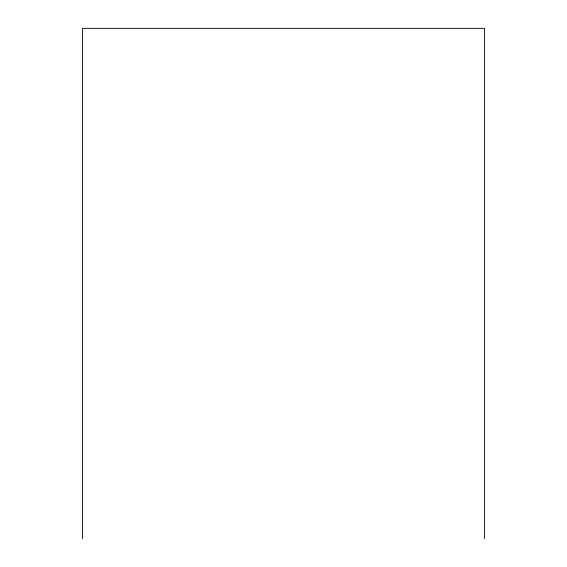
<?xml version="1.0" encoding="UTF-8"?>
<svg xmlns="http://www.w3.org/2000/svg" width="567" height="567" viewBox="0 0 567 567"><rect width="100%" height="100%" fill="white"/><g stroke="black" fill="none" stroke-linecap="round" stroke-linejoin="round"><path stroke-width="0.85" d="M484.523 538.65L484.523 28.35L82.477 28.35L82.477 538.65"/></g></svg>
